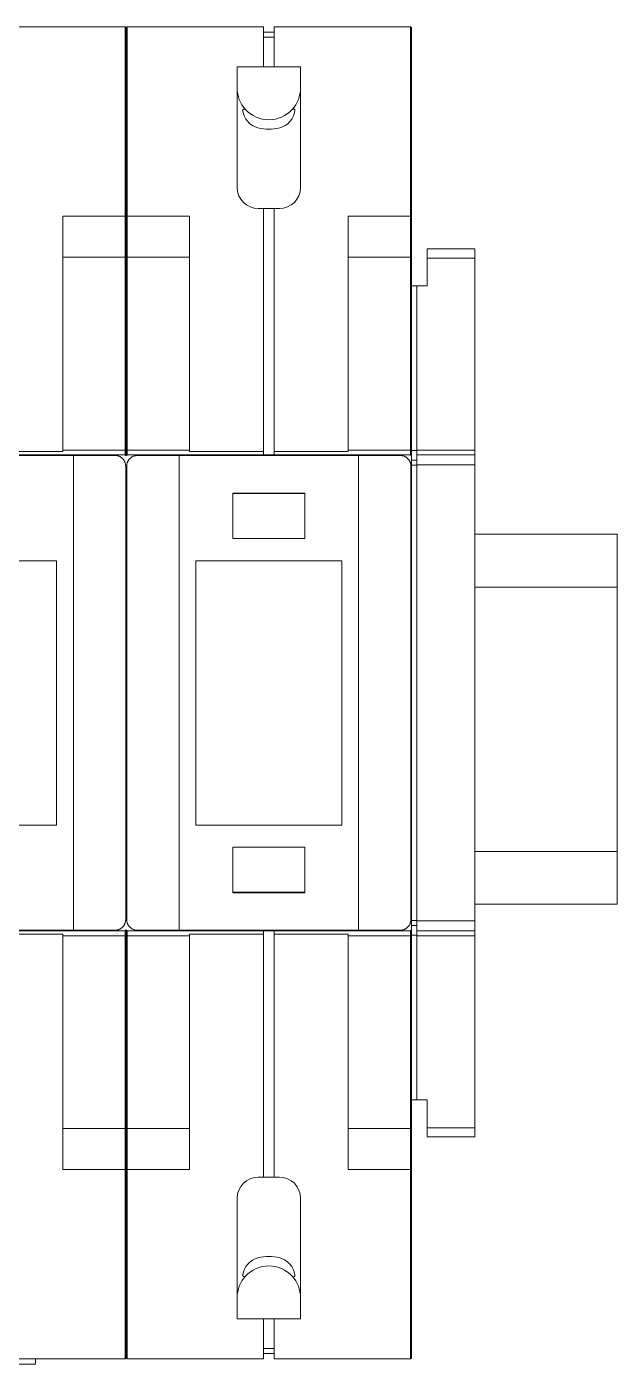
# Model space of a CAD drawing. Header units: millimetres. Extents: x 1359 to 3577, y 1333 to 3557.
# Drawn here: x 1711.1 to 1767.1, y 1776.2 to 1902.7 of the extents above; entities that cross this region are included whole.
import ezdxf

# ---------------------------------------------------------------- set-up
doc = ezdxf.new("R2010")
doc.units = ezdxf.units.MM
doc.layers.add('000-PI-Oprema', color=30, linetype='Continuous', lineweight=5)
doc.layers.add('002-PI-Kabelska kanalica', color=150, linetype='Continuous')

# ---------------------------------------------------------------- blocks, each defined once
blk = doc.blocks.new('QB')
at = {"layer": '000-PI-Oprema', "color": 0, "linetype": 'ByBlock', "lineweight": 0}
for p, q in [((146.31, 39.51), (159.21, 39.51)), ((159.31, 39.41), (159.21, 39.51)), ((159.21, 21.58), (159.21, 39.51)), ((159.31, 39.41), (159.41, 39.51)), ((159.31, 21.58), (159.31, 39.41)), ((159.41, 39.51), (172.31, 39.51)), ((159.41, 7.78), (159.41, 39.51)), ((172.31, 35.71), (172.31, 39.51)), ((173.31, 39.51), (186.21, 39.51)), ((173.31, 35.71), (173.31, 39.51)), ((186.31, 39.41), (186.21, 39.51)), ((186.21, 21.58), (186.21, 39.51)), ((186.31, 21.58), (186.31, 39.41)), ((172.31, 39.01), (173.31, 39.01)), ((172.31, 38.51), (173.31, 38.51)), ((169.81, 35.71), (175.81, 35.71)), ((169.81, 24.31), (169.81, 35.71)), ((175.81, 24.31), (175.81, 35.71)), ((153.31, 21.58), (159.21, 21.58)), ((153.31, -0.67), (153.31, 21.58)), ((159.21, 21.58), (159.31, 21.58)), ((159.21, 21.35), (159.21, 21.58)), ((159.31, 21.58), (159.41, 21.58)), ((159.31, 17.75), (159.31, 21.58)), ((159.41, 21.58), (165.31, 21.58)), ((165.31, -0.67), (165.31, 21.58)), ((171.81, 22.31), (173.81, 22.31)), ((172.31, -1.04), (172.31, 22.31)), ((173.31, -1.04), (173.31, 22.31)), ((180.31, 21.58), (186.31, 21.58)), ((180.31, -0.67), (180.31, 21.58)), ((186.21, 21.35), (186.21, 21.58)), ((186.31, 17.75), (186.31, 21.58)), ((159.21, 21.12), (159.21, 21.35)), ((159.21, 20.89), (159.21, 21.12)), ((159.21, 20.66), (159.21, 20.89)), ((159.21, 20.43), (159.21, 20.66)), ((159.21, 20.2), (159.21, 20.43)), ((186.21, 21.12), (186.21, 21.35)), ((186.21, 20.89), (186.21, 21.12)), ((186.21, 20.66), (186.21, 20.89)), ((186.21, 20.43), (186.21, 20.66)), ((186.21, 20.2), (186.21, 20.43)), ((159.21, 19.98), (159.21, 20.2)), ((159.21, 19.76), (159.21, 19.98)), ((159.21, 19.54), (159.21, 19.76)), ((159.21, 19.33), (159.21, 19.54)), ((159.21, 19.13), (159.21, 19.33)), ((159.21, 18.93), (159.21, 19.13)), ((186.21, 19.98), (186.21, 20.2)), ((186.21, 19.76), (186.21, 19.98)), ((186.21, 19.54), (186.21, 19.76)), ((186.21, 19.33), (186.21, 19.54)), ((186.21, 19.13), (186.21, 19.33)), ((186.21, 18.93), (186.21, 19.13)), ((159.21, 18.73), (159.21, 18.93)), ((159.21, 18.54), (159.21, 18.73)), ((159.21, 18.36), (159.21, 18.54)), ((159.21, 18.19), (159.21, 18.36)), ((159.21, 18.02), (159.21, 18.19)), ((159.21, 17.86), (159.21, 18.02)), ((159.21, 17.71), (159.21, 17.86)), ((159.21, 17.71), (159.22, 17.71)), ((159.22, 17.71), (159.24, 17.72)), ((159.24, 17.72), (159.25, 17.73)), ((159.25, 17.73), (159.26, 17.73)), ((159.26, 17.73), (159.28, 17.74)), ((159.28, 17.74), (159.29, 17.74)), ((159.29, 17.74), (159.31, 17.75)), ((159.32, 17.74), (159.31, 17.75)), ((159.31, -0.53), (159.31, 17.75)), ((159.34, 17.74), (159.32, 17.74)), ((159.35, 17.73), (159.34, 17.74)), ((159.36, 17.73), (159.35, 17.73)), ((159.38, 17.72), (159.36, 17.73)), ((159.39, 17.71), (159.38, 17.72)), ((159.41, 17.71), (159.39, 17.71)), ((186.21, 18.73), (186.21, 18.93)), ((186.21, 18.54), (186.21, 18.73)), ((186.21, 18.36), (186.21, 18.54)), ((186.21, 18.19), (186.21, 18.36)), ((186.21, 18.02), (186.21, 18.19)), ((186.21, 17.86), (186.21, 18.02)), ((186.21, 17.71), (186.21, 17.86)), ((186.21, 17.71), (186.22, 17.71)), ((186.22, 17.71), (186.24, 17.72)), ((186.24, 17.72), (186.25, 17.73)), ((186.25, 17.73), (186.26, 17.73)), ((186.26, 17.73), (186.28, 17.74)), ((186.28, 17.74), (186.29, 17.74)), ((186.29, 17.74), (186.31, 17.75)), ((186.31, -0.53), (186.31, 17.75)), ((187.81, 18.51), (192.31, 18.51)), ((187.81, 17.63), (187.81, 18.51)), ((192.31, -65.49), (192.31, 18.51)), ((153.31, 17.71), (159.21, 17.71)), ((159.21, 16.06), (159.21, 17.71)), ((159.41, 17.71), (165.31, 17.71)), ((180.31, 17.71), (186.21, 17.71)), ((186.21, 16.06), (186.21, 17.71)), ((187.81, 17.63), (192.31, 17.63)), ((187.81, 15.01), (187.81, 17.63)), ((159.21, 14.4), (159.21, 16.06)), ((186.21, 14.4), (186.21, 16.06)), ((159.21, 12.75), (159.21, 14.4)), ((186.21, 12.75), (186.21, 14.4)), ((186.31, 15.01), (187.81, 15.01)), ((186.81, -61.99), (186.81, 15.01)), ((159.21, 11.1), (159.21, 12.75)), ((186.21, 11.1), (186.21, 12.75)), ((159.21, 9.43), (159.21, 11.1)), ((186.21, 9.43), (186.21, 11.1)), ((159.21, 7.78), (159.21, 9.43)), ((186.21, 7.78), (186.21, 9.43)), ((159.21, 6.12), (159.21, 7.78)), ((159.41, 6.12), (159.41, 7.78)), ((186.21, 6.12), (186.21, 7.78)), ((159.21, 4.45), (159.21, 6.12)), ((159.41, -0.99), (159.41, 6.12)), ((186.21, 4.45), (186.21, 6.12)), ((159.21, 2.8), (159.21, 4.45)), ((186.21, 2.8), (186.21, 4.45)), ((159.21, -0.94), (159.21, 2.8)), ((186.21, -0.94), (186.21, 2.8)), ((137.31, -1.04), (154.31, -1.04)), ((146.31, -0.67), (153.31, -0.67)), ((146.31, -0.99), (159.21, -0.99)), ((153.31, -0.53), (159.21, -0.53)), ((154.31, -1.04), (154.66, -1.04)), ((154.31, -45.94), (154.31, -1.04)), ((154.66, -1.04), (155.01, -1.04)), ((155.01, -1.04), (155.36, -1.04)), ((155.36, -1.04), (155.72, -1.04)), ((155.72, -1.04), (156.08, -1.04)), ((156.08, -1.04), (156.44, -1.04)), ((156.44, -1.04), (156.8, -1.04)), ((156.8, -1.04), (157.16, -1.04)), ((157.16, -1.04), (157.52, -1.04)), ((157.52, -1.04), (157.89, -1.04)), ((157.89, -1.04), (158.26, -1.04)), ((158.3, -1.04), (158.26, -1.04)), ((158.35, -1.05), (158.3, -1.04)), ((158.39, -1.05), (158.35, -1.05)), ((158.44, -1.06), (158.39, -1.05)), ((158.48, -1.07), (158.44, -1.06)), ((158.52, -1.08), (158.48, -1.07)), ((158.57, -1.09), (158.52, -1.08)), ((158.61, -1.11), (158.57, -1.09)), ((158.65, -1.12), (158.61, -1.11)), ((158.69, -1.14), (158.65, -1.12)), ((158.73, -1.16), (158.69, -1.14)), ((158.77, -1.18), (158.73, -1.16)), ((158.81, -1.21), (158.77, -1.18)), ((158.84, -1.23), (158.81, -1.21)), ((158.88, -1.26), (158.84, -1.23)), ((158.92, -1.29), (158.88, -1.26)), ((159.31, -0.53), (159.21, -0.53)), ((159.21, -0.95), (159.21, -0.94)), ((159.21, -0.99), (159.21, -0.95)), ((159.31, -1.09), (159.21, -0.99)), ((159.31, -0.53), (159.41, -0.53)), ((159.31, -1.09), (159.31, -0.53)), ((159.31, -1.09), (159.41, -0.99)), ((159.41, -0.53), (165.31, -0.53)), ((159.41, -0.99), (172.31, -0.99)), ((159.7, -1.29), (159.73, -1.26)), ((159.73, -1.26), (159.77, -1.23)), ((159.77, -1.23), (159.81, -1.21)), ((159.81, -1.21), (159.84, -1.18)), ((159.84, -1.18), (159.88, -1.16)), ((159.88, -1.16), (159.92, -1.14)), ((159.92, -1.14), (159.96, -1.12)), ((159.96, -1.12), (160, -1.11)), ((160, -1.11), (160.05, -1.09)), ((160.05, -1.09), (160.09, -1.08)), ((160.09, -1.08), (160.13, -1.07)), ((160.13, -1.07), (160.18, -1.06)), ((160.18, -1.06), (160.22, -1.05)), ((160.22, -1.05), (160.27, -1.05)), ((160.27, -1.05), (160.31, -1.04)), ((160.31, -1.04), (160.36, -1.04)), ((160.36, -1.04), (185.26, -1.04)), ((164.31, -45.94), (164.31, -1.04)), ((165.31, -0.67), (172.31, -0.67)), ((172.31, -0.99), (173.31, -0.99)), ((173.31, -0.67), (180.31, -0.67)), ((173.31, -0.99), (186.21, -0.99)), ((180.31, -0.53), (186.21, -0.53)), ((181.31, -45.94), (181.31, -1.04)), ((185.3, -1.04), (185.26, -1.04)), ((185.35, -1.05), (185.3, -1.04)), ((185.39, -1.05), (185.35, -1.05)), ((185.44, -1.06), (185.39, -1.05)), ((185.48, -1.07), (185.44, -1.06)), ((185.52, -1.08), (185.48, -1.07)), ((185.57, -1.09), (185.52, -1.08)), ((185.61, -1.11), (185.57, -1.09)), ((185.65, -1.12), (185.61, -1.11)), ((185.69, -1.14), (185.65, -1.12)), ((185.73, -1.16), (185.69, -1.14)), ((185.77, -1.18), (185.73, -1.16)), ((185.81, -1.21), (185.77, -1.18)), ((185.84, -1.23), (185.81, -1.21)), ((185.88, -1.26), (185.84, -1.23)), ((185.92, -1.29), (185.88, -1.26)), ((186.31, -0.53), (186.21, -0.53)), ((186.21, -0.95), (186.21, -0.94)), ((186.21, -0.99), (186.21, -0.95)), ((186.31, -1.09), (186.21, -0.99)), ((186.31, -86.39), (186.31, -0.53)), ((186.31, -0.56), (186.81, -0.56)), ((186.81, -0.53), (192.31, -0.53)), ((186.81, -0.99), (192.31, -0.99)), ((158.95, -1.32), (158.92, -1.29)), ((158.98, -1.35), (158.95, -1.32)), ((159.01, -1.38), (158.98, -1.35)), ((159.04, -1.42), (159.01, -1.38)), ((159.07, -1.45), (159.04, -1.42)), ((159.09, -1.49), (159.07, -1.45)), ((159.12, -1.53), (159.09, -1.49)), ((159.14, -1.57), (159.12, -1.53)), ((159.16, -1.61), (159.14, -1.57)), ((159.18, -1.65), (159.16, -1.61)), ((159.19, -1.69), (159.18, -1.65)), ((159.21, -1.73), (159.19, -1.69)), ((159.22, -1.78), (159.21, -1.73)), ((159.23, -1.82), (159.22, -1.78)), ((159.24, -1.86), (159.23, -1.82)), ((159.25, -1.91), (159.24, -1.86)), ((159.25, -1.95), (159.25, -1.91)), ((159.26, -2), (159.25, -1.95)), ((159.26, -2.04), (159.26, -2)), ((159.26, -44.94), (159.26, -2.04)), ((159.36, -1.95), (159.37, -1.91)), ((159.36, -2), (159.36, -1.95)), ((159.36, -2.04), (159.36, -2)), ((159.36, -44.94), (159.36, -2.04)), ((159.37, -1.86), (159.38, -1.82)), ((159.37, -1.91), (159.37, -1.86)), ((159.38, -1.82), (159.39, -1.78)), ((159.39, -1.78), (159.41, -1.73)), ((159.41, -1.73), (159.42, -1.69)), ((159.42, -1.69), (159.44, -1.65)), ((159.44, -1.65), (159.46, -1.61)), ((159.46, -1.61), (159.48, -1.57)), ((159.48, -1.57), (159.5, -1.53)), ((159.5, -1.53), (159.52, -1.49)), ((159.52, -1.49), (159.55, -1.45)), ((159.55, -1.45), (159.57, -1.42)), ((159.57, -1.42), (159.6, -1.38)), ((159.6, -1.38), (159.63, -1.35)), ((159.63, -1.35), (159.67, -1.32)), ((159.67, -1.32), (159.7, -1.29)), ((185.95, -1.32), (185.92, -1.29)), ((185.98, -1.35), (185.95, -1.32)), ((186.01, -1.38), (185.98, -1.35)), ((186.04, -1.42), (186.01, -1.38)), ((186.07, -1.45), (186.04, -1.42)), ((186.09, -1.49), (186.07, -1.45)), ((186.12, -1.53), (186.09, -1.49)), ((186.14, -1.57), (186.12, -1.53)), ((186.16, -1.61), (186.14, -1.57)), ((186.18, -1.65), (186.16, -1.61)), ((186.19, -1.69), (186.18, -1.65)), ((186.21, -1.73), (186.19, -1.69)), ((186.22, -1.78), (186.21, -1.73)), ((186.23, -1.82), (186.22, -1.78)), ((186.24, -1.86), (186.23, -1.82)), ((186.25, -1.91), (186.24, -1.86)), ((186.25, -1.95), (186.25, -1.91)), ((186.26, -2), (186.25, -1.95)), ((186.26, -2.04), (186.26, -2)), ((186.26, -44.94), (186.26, -2.04)), ((186.31, -1.49), (186.81, -1.49)), ((186.31, -1.96), (186.81, -1.96)), ((186.81, -1.92), (192.31, -1.92)), ((169.41, -4.59), (176.21, -4.59)), ((169.41, -8.89), (169.41, -4.59)), ((169.41, -4.64), (176.21, -4.64)), ((176.21, -8.89), (176.21, -4.59)), ((176.21, -8.89), (176.21, -4.64)), ((159.26, -8.49), (159.36, -8.49)), ((186.26, -8.49), (186.31, -8.49)), ((169.41, -8.89), (176.21, -8.89)), ((138.9, -10.99), (152.71, -10.99)), ((152.71, -36), (152.71, -10.99)), ((152.71, -36), (152.71, -10.99)), ((165.9, -10.99), (179.71, -10.99)), ((165.9, -36), (165.9, -10.99)), ((165.91, -36), (165.91, -10.99)), ((179.71, -36), (179.71, -10.99)), ((179.71, -36), (179.71, -10.99)), ((138.9, -36), (152.71, -36)), ((165.9, -36), (179.71, -36)), ((159.26, -38.49), (159.36, -38.49)), ((169.41, -38.09), (176.21, -38.09)), ((169.41, -42.39), (169.41, -38.09)), ((176.21, -42.39), (176.21, -38.09)), ((186.26, -38.49), (186.31, -38.49)), ((169.41, -42.34), (176.21, -42.34)), ((169.41, -42.39), (176.21, -42.39)), ((159.04, -45.57), (159.07, -45.53)), ((159.07, -45.53), (159.09, -45.49)), ((159.09, -45.49), (159.12, -45.45)), ((159.12, -45.45), (159.14, -45.42)), ((159.14, -45.42), (159.16, -45.38)), ((159.16, -45.38), (159.18, -45.33)), ((159.18, -45.33), (159.19, -45.29)), ((159.19, -45.29), (159.21, -45.25)), ((159.21, -45.25), (159.22, -45.21)), ((159.22, -45.21), (159.23, -45.16)), ((159.23, -45.16), (159.24, -45.12)), ((159.24, -45.12), (159.25, -45.08)), ((159.25, -45.03), (159.26, -44.99)), ((159.25, -45.08), (159.25, -45.03)), ((159.26, -44.99), (159.26, -44.94)), ((159.36, -44.99), (159.36, -44.94)), ((159.36, -45.03), (159.36, -44.99)), ((159.37, -45.08), (159.36, -45.03)), ((159.37, -45.12), (159.37, -45.08)), ((159.38, -45.16), (159.37, -45.12)), ((159.39, -45.21), (159.38, -45.16)), ((159.41, -45.25), (159.39, -45.21)), ((159.42, -45.29), (159.41, -45.25)), ((159.44, -45.33), (159.42, -45.29)), ((159.46, -45.38), (159.44, -45.33)), ((159.48, -45.42), (159.46, -45.38)), ((159.5, -45.45), (159.48, -45.42)), ((159.52, -45.49), (159.5, -45.45)), ((159.55, -45.53), (159.52, -45.49)), ((159.57, -45.57), (159.55, -45.53)), ((186.04, -45.57), (186.07, -45.53)), ((186.07, -45.53), (186.09, -45.49)), ((186.09, -45.49), (186.12, -45.45)), ((186.12, -45.45), (186.14, -45.42)), ((186.14, -45.42), (186.16, -45.38)), ((186.16, -45.38), (186.18, -45.33)), ((186.18, -45.33), (186.19, -45.29)), ((186.19, -45.29), (186.21, -45.25)), ((186.21, -45.25), (186.22, -45.21)), ((186.22, -45.21), (186.23, -45.16)), ((186.23, -45.16), (186.24, -45.12)), ((186.24, -45.12), (186.25, -45.08)), ((186.25, -45.03), (186.26, -44.99)), ((186.25, -45.08), (186.25, -45.03)), ((186.26, -44.99), (186.26, -44.94)), ((186.31, -45.03), (186.81, -45.03)), ((186.31, -45.49), (186.81, -45.49)), ((186.81, -45.06), (192.31, -45.06)), ((137.31, -45.94), (154.31, -45.94)), ((146.31, -45.99), (159.21, -45.99)), ((146.31, -46.31), (153.31, -46.31)), ((153.31, -68.57), (153.31, -46.31)), ((153.31, -46.46), (159.21, -46.46)), ((154.31, -45.94), (154.66, -45.94)), ((154.66, -45.94), (155.01, -45.94)), ((155.01, -45.94), (155.36, -45.94)), ((155.36, -45.94), (155.72, -45.94)), ((155.72, -45.94), (156.08, -45.94)), ((156.08, -45.94), (156.44, -45.94)), ((156.44, -45.94), (156.8, -45.94)), ((156.8, -45.94), (157.16, -45.94)), ((157.16, -45.94), (157.52, -45.94)), ((157.52, -45.94), (157.89, -45.94)), ((157.89, -45.94), (158.26, -45.94)), ((158.26, -45.94), (158.3, -45.94)), ((158.3, -45.94), (158.35, -45.94)), ((158.35, -45.94), (158.39, -45.93)), ((158.39, -45.93), (158.44, -45.93)), ((158.44, -45.93), (158.48, -45.92)), ((158.48, -45.92), (158.52, -45.91)), ((158.52, -45.91), (158.57, -45.89)), ((158.57, -45.89), (158.61, -45.88)), ((158.61, -45.88), (158.65, -45.86)), ((158.65, -45.86), (158.69, -45.84)), ((158.69, -45.84), (158.73, -45.82)), ((158.73, -45.82), (158.77, -45.8)), ((158.77, -45.8), (158.81, -45.78)), ((158.81, -45.78), (158.84, -45.75)), ((158.84, -45.75), (158.88, -45.72)), ((158.88, -45.72), (158.92, -45.69)), ((158.92, -45.69), (158.95, -45.66)), ((158.95, -45.66), (158.98, -45.63)), ((158.98, -45.63), (159.01, -45.6)), ((159.01, -45.6), (159.04, -45.57)), ((159.21, -45.99), (159.31, -45.89)), ((159.21, -46), (159.21, -45.99)), ((159.21, -45.99), (159.21, -45.99)), ((159.21, -46.01), (159.21, -46)), ((159.21, -46.02), (159.21, -46.01)), ((159.21, -46.03), (159.21, -46.02)), ((159.21, -46.05), (159.21, -46.03)), ((159.21, -46.07), (159.21, -46.05)), ((159.21, -46.09), (159.21, -46.07)), ((159.21, -46.11), (159.21, -46.09)), ((159.21, -46.14), (159.21, -46.11)), ((159.21, -46.17), (159.21, -46.14)), ((159.21, -46.2), (159.21, -46.17)), ((159.21, -46.23), (159.21, -46.2)), ((159.21, -46.27), (159.21, -46.23)), ((159.21, -46.3), (159.21, -46.27)), ((159.21, -46.34), (159.21, -46.3)), ((159.21, -46.38), (159.21, -46.34)), ((159.21, -46.42), (159.21, -46.38)), ((159.21, -46.46), (159.21, -46.42)), ((159.21, -46.46), (159.31, -46.45)), ((159.21, -48.13), (159.21, -46.46)), ((159.41, -45.99), (159.31, -45.89)), ((159.31, -46.45), (159.31, -45.89)), ((159.41, -46.46), (159.31, -46.45)), ((159.31, -64.74), (159.31, -46.45)), ((159.41, -45.99), (172.31, -45.99)), ((159.41, -46.03), (159.41, -45.99)), ((159.41, -46.05), (159.41, -46.03)), ((159.41, -49.78), (159.41, -46.05)), ((159.41, -46.46), (165.31, -46.46)), ((159.6, -45.6), (159.57, -45.57)), ((159.63, -45.63), (159.6, -45.6)), ((159.67, -45.66), (159.63, -45.63)), ((159.7, -45.69), (159.67, -45.66)), ((159.73, -45.72), (159.7, -45.69)), ((159.77, -45.75), (159.73, -45.72)), ((159.81, -45.78), (159.77, -45.75)), ((159.84, -45.8), (159.81, -45.78)), ((159.88, -45.82), (159.84, -45.8)), ((159.92, -45.84), (159.88, -45.82)), ((159.96, -45.86), (159.92, -45.84)), ((160, -45.88), (159.96, -45.86)), ((160.05, -45.89), (160, -45.88)), ((160.09, -45.91), (160.05, -45.89)), ((160.13, -45.92), (160.09, -45.91)), ((160.18, -45.93), (160.13, -45.92)), ((160.22, -45.93), (160.18, -45.93)), ((160.27, -45.94), (160.22, -45.93)), ((160.31, -45.94), (160.27, -45.94)), ((160.36, -45.94), (160.31, -45.94)), ((160.36, -45.94), (185.26, -45.94)), ((165.31, -46.31), (172.31, -46.31)), ((165.31, -68.57), (165.31, -46.31)), ((172.31, -45.99), (172.31, -45.94)), ((172.31, -45.99), (173.31, -45.99)), ((172.31, -46.31), (172.31, -45.99)), ((172.31, -69.29), (172.31, -46.31)), ((173.31, -45.99), (173.31, -45.94)), ((173.31, -45.99), (186.21, -45.99)), ((173.31, -46.31), (173.31, -45.99)), ((173.31, -46.31), (180.31, -46.31)), ((173.31, -69.29), (173.31, -46.31)), ((180.31, -68.57), (180.31, -46.31)), ((180.31, -46.46), (186.21, -46.46)), ((185.26, -45.94), (185.3, -45.94)), ((185.3, -45.94), (185.35, -45.94)), ((185.35, -45.94), (185.39, -45.93)), ((185.39, -45.93), (185.44, -45.93)), ((185.44, -45.93), (185.48, -45.92)), ((185.48, -45.92), (185.52, -45.91)), ((185.52, -45.91), (185.57, -45.89)), ((185.57, -45.89), (185.61, -45.88)), ((185.61, -45.88), (185.65, -45.86)), ((185.65, -45.86), (185.69, -45.84)), ((185.69, -45.84), (185.73, -45.82)), ((185.73, -45.82), (185.77, -45.8)), ((185.77, -45.8), (185.81, -45.78)), ((185.81, -45.78), (185.84, -45.75)), ((185.84, -45.75), (185.88, -45.72)), ((185.88, -45.72), (185.92, -45.69)), ((185.92, -45.69), (185.95, -45.66)), ((185.95, -45.66), (185.98, -45.63)), ((185.98, -45.63), (186.01, -45.6)), ((186.01, -45.6), (186.04, -45.57)), ((186.21, -45.99), (186.31, -45.89)), ((186.21, -46), (186.21, -45.99)), ((186.21, -45.99), (186.21, -45.99)), ((186.21, -46.01), (186.21, -46)), ((186.21, -46.02), (186.21, -46.01)), ((186.21, -46.03), (186.21, -46.02)), ((186.21, -46.05), (186.21, -46.03)), ((186.21, -46.07), (186.21, -46.05)), ((186.21, -46.09), (186.21, -46.07)), ((186.21, -46.11), (186.21, -46.09)), ((186.21, -46.14), (186.21, -46.11)), ((186.21, -46.17), (186.21, -46.14)), ((186.21, -46.2), (186.21, -46.17)), ((186.21, -46.23), (186.21, -46.2)), ((186.21, -46.27), (186.21, -46.23)), ((186.21, -46.3), (186.21, -46.27)), ((186.21, -46.34), (186.21, -46.3)), ((186.21, -46.38), (186.21, -46.34)), ((186.21, -46.42), (186.21, -46.38)), ((186.21, -46.46), (186.21, -46.42)), ((186.21, -46.46), (186.31, -46.45)), ((186.21, -48.13), (186.21, -46.46)), ((186.31, -46.42), (186.81, -46.42)), ((186.81, -45.99), (192.31, -45.99)), ((186.81, -46.46), (192.31, -46.46)), ((159.21, -49.78), (159.21, -48.13)), ((186.21, -49.78), (186.21, -48.13)), ((159.21, -51.44), (159.21, -49.78)), ((159.41, -51.44), (159.41, -49.78)), ((186.21, -51.44), (186.21, -49.78)), ((159.21, -53.11), (159.21, -51.44)), ((159.41, -53.11), (159.41, -51.44)), ((186.21, -53.11), (186.21, -51.44)), ((159.21, -54.76), (159.21, -53.11)), ((159.41, -54.76), (159.41, -53.11)), ((186.21, -54.76), (186.21, -53.11)), ((159.21, -56.41), (159.21, -54.76)), ((159.41, -56.41), (159.41, -54.76)), ((186.21, -56.41), (186.21, -54.76)), ((159.21, -58.08), (159.21, -56.41)), ((159.41, -58.08), (159.41, -56.41)), ((186.21, -58.08), (186.21, -56.41)), ((159.21, -59.73), (159.21, -58.08)), ((159.41, -59.73), (159.41, -58.08)), ((186.21, -59.73), (186.21, -58.08)), ((159.21, -61.38), (159.21, -59.73)), ((159.41, -61.38), (159.41, -59.73)), ((186.21, -61.38), (186.21, -59.73)), ((159.21, -63.04), (159.21, -61.38)), ((159.41, -63.04), (159.41, -61.38)), ((186.21, -63.04), (186.21, -61.38)), ((159.21, -64.69), (159.21, -63.04)), ((159.41, -64.69), (159.41, -63.04)), ((186.21, -64.69), (186.21, -63.04)), ((186.31, -61.99), (187.81, -61.99)), ((187.81, -65.49), (187.81, -61.99)), ((153.31, -64.69), (159.21, -64.69)), ((159.22, -64.7), (159.21, -64.69)), ((159.21, -64.84), (159.21, -64.69)), ((159.21, -65), (159.21, -64.84)), ((159.21, -65.17), (159.21, -65)), ((159.21, -65.35), (159.21, -65.17)), ((159.21, -65.53), (159.21, -65.35)), ((159.21, -65.72), (159.21, -65.53)), ((159.21, -65.91), (159.21, -65.72)), ((159.24, -64.7), (159.22, -64.7)), ((159.25, -64.71), (159.24, -64.7)), ((159.26, -64.72), (159.25, -64.71)), ((159.28, -64.72), (159.26, -64.72)), ((159.29, -64.73), (159.28, -64.72)), ((159.31, -64.74), (159.29, -64.73)), ((159.31, -64.74), (159.32, -64.73)), ((159.31, -68.57), (159.31, -64.74)), ((159.32, -64.73), (159.34, -64.72)), ((159.34, -64.72), (159.35, -64.72)), ((159.35, -64.72), (159.36, -64.71)), ((159.36, -64.71), (159.38, -64.7)), ((159.38, -64.7), (159.39, -64.7)), ((159.39, -64.7), (159.41, -64.69)), ((159.41, -64.69), (165.31, -64.69)), ((159.41, -64.84), (159.41, -64.69)), ((159.41, -65), (159.41, -64.84)), ((159.41, -65.17), (159.41, -65)), ((159.41, -65.35), (159.41, -65.17)), ((159.41, -65.53), (159.41, -65.35)), ((159.41, -65.72), (159.41, -65.53)), ((159.41, -65.91), (159.41, -65.72)), ((180.31, -64.69), (186.21, -64.69)), ((186.22, -64.7), (186.21, -64.69)), ((186.21, -64.84), (186.21, -64.69)), ((186.21, -65), (186.21, -64.84)), ((186.21, -65.17), (186.21, -65)), ((186.21, -65.35), (186.21, -65.17)), ((186.21, -65.53), (186.21, -65.35)), ((186.21, -65.72), (186.21, -65.53)), ((186.21, -65.91), (186.21, -65.72)), ((186.24, -64.7), (186.22, -64.7)), ((186.25, -64.71), (186.24, -64.7)), ((186.26, -64.72), (186.25, -64.71)), ((186.28, -64.72), (186.26, -64.72)), ((186.29, -64.73), (186.28, -64.72)), ((186.31, -64.74), (186.29, -64.73)), ((187.81, -64.62), (192.31, -64.62)), ((187.81, -65.49), (192.31, -65.49)), ((159.21, -66.11), (159.21, -65.91)), ((159.21, -66.32), (159.21, -66.11)), ((159.21, -66.53), (159.21, -66.32)), ((159.21, -66.74), (159.21, -66.53)), ((159.21, -66.96), (159.21, -66.74)), ((159.21, -67.19), (159.21, -66.96)), ((159.41, -66.11), (159.41, -65.91)), ((159.41, -66.32), (159.41, -66.11)), ((159.41, -66.53), (159.41, -66.32)), ((159.41, -66.74), (159.41, -66.53)), ((159.41, -66.96), (159.41, -66.74)), ((159.41, -67.19), (159.41, -66.96)), ((186.21, -66.11), (186.21, -65.91)), ((186.21, -66.32), (186.21, -66.11)), ((186.21, -66.53), (186.21, -66.32)), ((186.21, -66.74), (186.21, -66.53)), ((186.21, -66.96), (186.21, -66.74)), ((186.21, -67.19), (186.21, -66.96)), ((159.21, -67.41), (159.21, -67.19)), ((159.21, -67.64), (159.21, -67.41)), ((159.21, -67.87), (159.21, -67.64)), ((159.21, -68.1), (159.21, -67.87)), ((159.21, -68.34), (159.21, -68.1)), ((159.41, -67.41), (159.41, -67.19)), ((159.41, -67.64), (159.41, -67.41)), ((159.41, -67.87), (159.41, -67.64)), ((159.41, -68.1), (159.41, -67.87)), ((159.41, -68.34), (159.41, -68.1)), ((186.21, -67.41), (186.21, -67.19)), ((186.21, -67.64), (186.21, -67.41)), ((186.21, -67.87), (186.21, -67.64)), ((186.21, -68.1), (186.21, -67.87)), ((186.21, -68.34), (186.21, -68.1)), ((153.31, -68.57), (159.21, -68.57)), ((159.21, -68.57), (159.21, -68.34)), ((159.21, -68.57), (159.31, -68.57)), ((159.21, -86.49), (159.21, -68.57)), ((159.31, -68.57), (159.41, -68.57)), ((159.31, -86.39), (159.31, -68.57)), ((159.41, -68.57), (159.41, -68.34)), ((159.41, -68.57), (165.31, -68.57)), ((159.41, -86.49), (159.41, -68.57)), ((171.81, -69.29), (173.81, -69.29)), ((180.31, -68.57), (186.31, -68.57)), ((186.21, -68.57), (186.21, -68.34)), ((186.21, -86.49), (186.21, -68.57)), ((169.81, -82.69), (169.81, -71.29)), ((175.81, -82.69), (175.81, -71.29)), ((169.81, -82.69), (175.81, -82.69)), ((172.31, -86.49), (172.31, -82.69)), ((173.31, -86.49), (173.31, -82.69)), ((172.31, -85.49), (173.31, -85.49)), ((172.31, -85.99), (173.31, -85.99)), ((140.91, -86.99), (150.71, -86.99)), ((146.31, -86.49), (159.21, -86.49)), ((150.71, -86.99), (150.71, -86.49)), ((150.81, -86.49), (150.81, -86.49)), ((159.21, -86.49), (159.31, -86.39)), ((159.41, -86.49), (159.31, -86.39)), ((159.41, -86.49), (172.31, -86.49)), ((173.31, -86.49), (186.21, -86.49)), ((177.81, -86.49), (177.81, -86.49)), ((186.21, -86.49), (186.31, -86.39))]:
    blk.add_line(p, q, dxfattribs=at)
for centre, radius, start, end in [((172.81, 33.71), 3, 180.0433, 222.3445), ((172.81, 33.71), 3, 317.6555, 359.9995), ((170.48, 31.58), 0.15, 42.3726, 189.0158), ((172.81, 33.71), 3, 222.3728, 317.6272), ((175.13, 31.58), 0.15, 350.9842, 137.6274), ((172.31, 31.87), 2, 189.0161, 254.7425), ((173.31, 31.87), 2, 285.2575, 350.9839), ((172.81, 33.71), 3.9, 254.7425, 285.2575), ((171.81, 24.31), 2, 180, 270), ((173.81, 24.31), 2, 270, 0), ((171.81, -71.29), 2, 90, 180), ((173.81, -71.29), 2, 0, 90), ((172.31, -78.86), 2, 105.2575, 170.9839), ((172.81, -80.69), 3.9, 74.7425, 105.2575), ((173.31, -78.86), 2, 9.0161, 74.7425), ((172.81, -80.69), 3, 42.3728, 137.6272), ((172.81, -80.69), 3, 137.6555, 179.9567), ((170.48, -78.57), 0.15, 170.9842, 317.6274), ((175.13, -78.57), 0.15, 222.3726, 9.0158), ((172.81, -80.69), 3, 0.0005, 42.3445)]:
    blk.add_arc(centre, radius, start, end, dxfattribs=at)

msp = doc.modelspace()

# ---------------------------------------------------------------- linework, layer by layer
at = {"layer": '002-PI-Kabelska kanalica', "color": 0, "linetype": 'ByBlock', "lineweight": 0, "ltscale": 0.25}
for points in [[(1767.053, 1854.658), (1767.053, 1819.658), (1753.562, 1819.658)], [(1767.053, 1854.658), (1753.562, 1854.658)], [(1767.053, 1849.658), (1753.562, 1849.658)], [(1767.053, 1824.658), (1753.562, 1824.658)]]:
    msp.add_lwpolyline(points, dxfattribs=at)

# ---------------------------------------------------------------- block references
at = {"layer": '002-PI-Kabelska kanalica', "color": 0, "linetype": 'ByBlock', "lineweight": 0}
msp.add_blockref('QB', (1561.255, 1863.15), dxfattribs=at)

doc.saveas('drawing.dxf')
